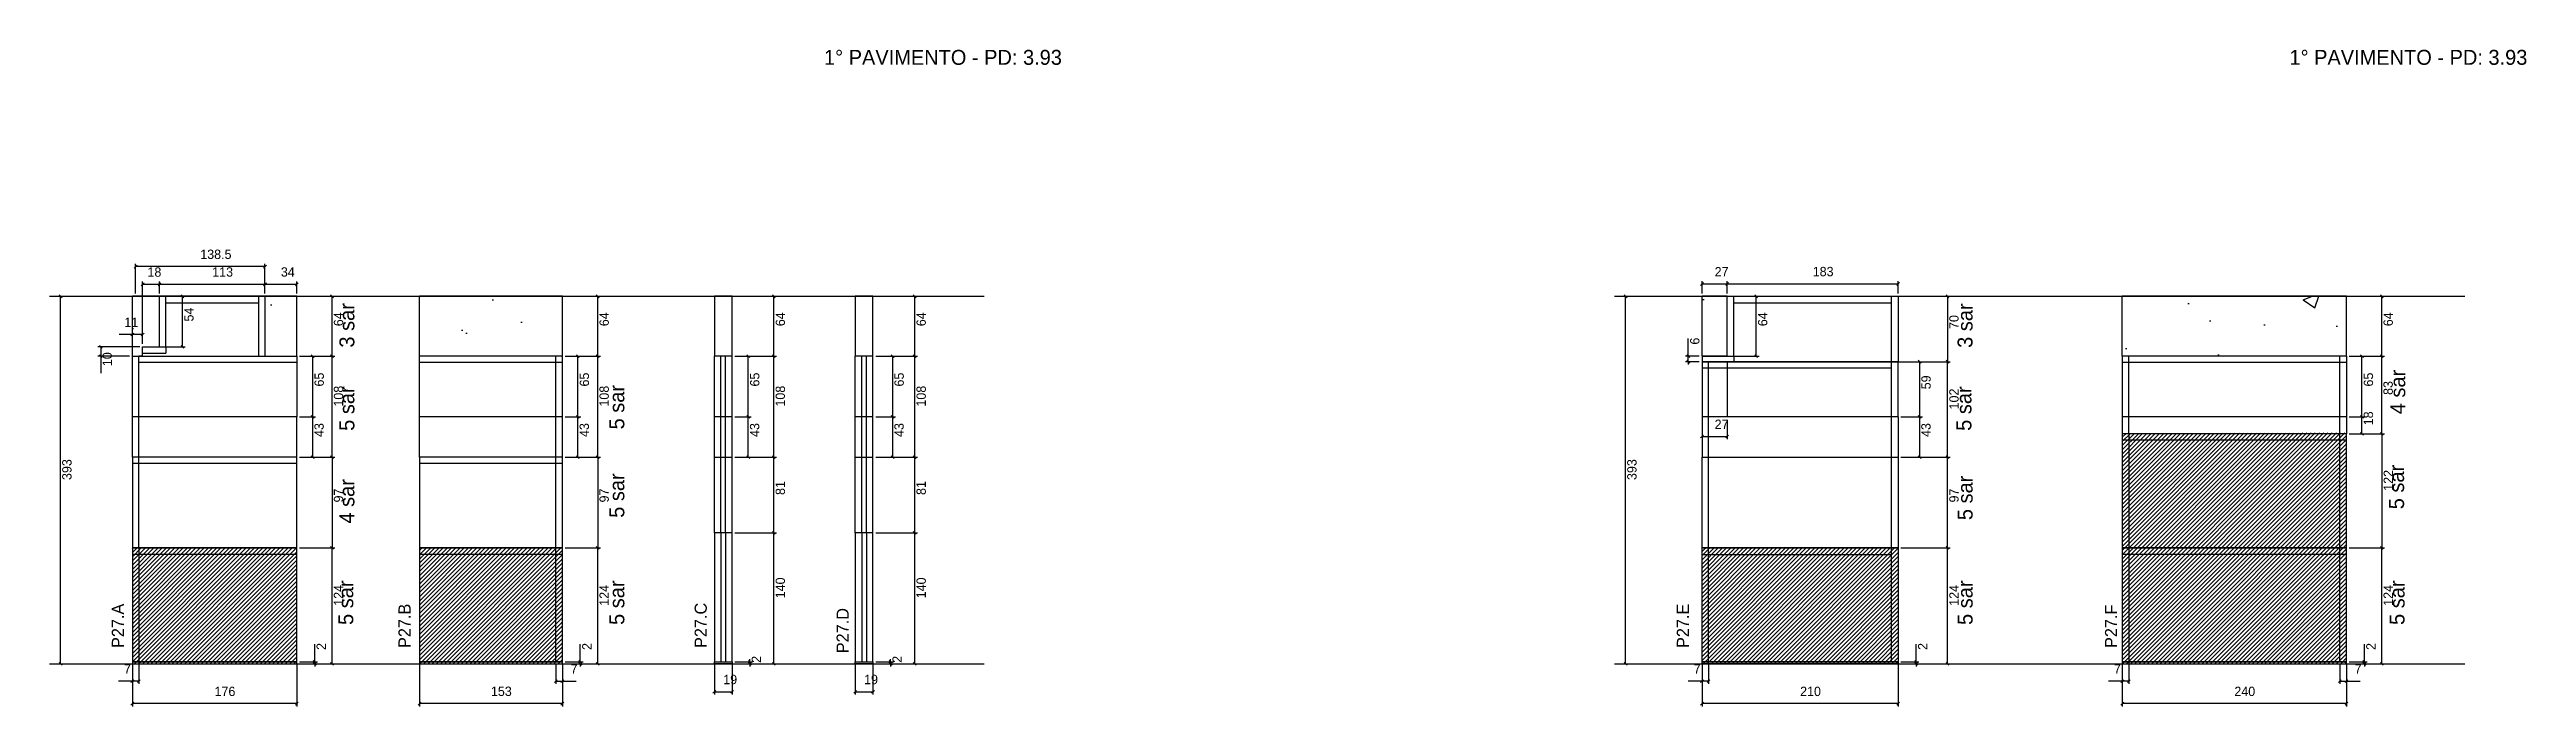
# Model space of a CAD drawing. Header units: metres. Extents: x 3398 to 6050, y 6317 to 7020.
import ezdxf

# ---------------------------------------------------------------- set-up
doc = ezdxf.new("R2010")
doc.units = ezdxf.units.M
for name, color, linetype in [('COTA', 7, 'Continuous'), ('Hachura', 7, 'Continuous'), ('NOMENCLATURA', 7, 'Continuous'), ('Nível', 7, 'Continuous'), ('Painéis', 7, 'Continuous'), ('SARR_2.2x7', 7, 'Continuous'), ('Texto Seção', 7, 'Continuous')]:
    doc.layers.add(name, color=color, linetype=linetype)

msp = doc.modelspace()

# ---------------------------------------------------------------- hatches: boundary and pattern name
at = {"layer": 'COTA'}
h = msp.add_hatch(dxfattribs=at)
h.set_pattern_fill('AR-CONC')
h.paths.add_polyline_path([(3486.9, 6691.9), (3497.9, 6691.9), (3497.9, 6701.9), (3515.9, 6701.9), (3515.9, 6755.9), (3486.9, 6755.9), (3486.9, 6691.9)])
h = msp.add_hatch(dxfattribs=at)
h.set_pattern_fill('AR-CONC')
h.paths.add_polyline_path([(3662.9, 6691.9), (3662.9, 6755.9), (3628.9, 6755.9), (3628.9, 6691.9), (3662.9, 6691.9)])
h = msp.add_hatch(dxfattribs=at)
h.set_pattern_fill('AR-CONC')
h.paths.add_polyline_path([(3947.3, 6691.9), (3947.3, 6755.9), (3794.3, 6755.9), (3794.3, 6691.9), (3947.3, 6691.9)])
h = msp.add_hatch(dxfattribs=at)
h.set_pattern_fill('AR-CONC')
h.paths.add_polyline_path([(4110, 6691.9), (4129, 6691.9), (4129, 6755.9), (4110, 6755.9), (4110, 6691.9)])
h = msp.add_hatch(dxfattribs=at)
h.set_pattern_fill('AR-CONC')
h.paths.add_polyline_path([(4260.8, 6691.9), (4279.8, 6691.9), (4279.8, 6755.9), (4260.8, 6755.9), (4260.8, 6691.9)])
h = msp.add_hatch(dxfattribs=at)
h.set_pattern_fill('AR-CONC')
h.paths.add_polyline_path([(5194.4, 6691.9), (5167.4, 6691.9), (5167.4, 6755.9), (5194.4, 6755.9), (5194.4, 6691.9), (5194.4, 6691.9)])
h = msp.add_hatch(dxfattribs=at)
h.set_pattern_fill('AR-CONC')
h.paths.add_polyline_path([(5617.3, 6691.9), (5857.3, 6691.9), (5857.3, 6755.9), (5617.3, 6755.9), (5617.3, 6691.9)])
at = {"layer": 'Hachura'}
h = msp.add_hatch(dxfattribs=at)
h.set_pattern_fill('ANSI31')
h.paths.add_polyline_path([(5857.3, 6363.4), (5857.3, 6609.9), (5617.3, 6608.9), (5617.3, 6362.4), (5857.3, 6363.4)])
h = msp.add_hatch(dxfattribs=at)
h.set_pattern_fill('ANSI31')
h.paths.add_polyline_path([(3662.9, 6362.9), (3662.9, 6486.9), (3486.9, 6486.9), (3486.9, 6362.9), (3662.9, 6362.9)])
h = msp.add_hatch(dxfattribs=at)
h.set_pattern_fill('ANSI31')
h.paths.add_polyline_path([(3947.3, 6362.9), (3947.3, 6486.9), (3794.3, 6486.9), (3794.3, 6362.9), (3947.3, 6362.9)])
h = msp.add_hatch(dxfattribs=at)
h.set_pattern_fill('ANSI31')
h.paths.add_polyline_path([(5377.4, 6362.9), (5377.4, 6486.9), (5167.4, 6486.9), (5167.4, 6362.9), (5377.4, 6362.9)])

# ---------------------------------------------------------------- linework, layer by layer
at = {"layer": 'COTA', "color": 0, "lineweight": 25}
for p, q in [((3491.9, 6789.1), (3488.9, 6786.1)), ((3627.4, 6786.1), (3630.4, 6789.1)), ((3499.4, 6770.2), (3496.4, 6767.2)), ((3514.4, 6767.2), (3517.4, 6770.2)), ((3517.4, 6770.2), (3514.4, 6767.2)), ((3627.4, 6767.2), (3630.4, 6770.2)), ((3630.4, 6770.2), (3627.4, 6767.2)), ((3661.4, 6767.2), (3664.4, 6770.2)), ((5168.9, 6770.5), (5165.9, 6767.5)), ((5195.9, 6770.5), (5192.9, 6767.5)), ((5192.9, 6767.5), (5195.9, 6770.5)), ((5375.9, 6767.5), (5378.9, 6770.5)), ((3411.6, 6754.4), (3408.6, 6757.4)), ((3542, 6754.4), (3539, 6757.4)), ((3702.2, 6754.4), (3699.2, 6757.4)), ((3986.6, 6754.4), (3983.6, 6757.4)), ((4175.2, 6754.4), (4172.2, 6757.4)), ((4326, 6754.4), (4323, 6757.4)), ((5087.1, 6754.4), (5084.1, 6757.4)), ((5226.9, 6754.4), (5223.9, 6757.4)), ((5431.7, 6754.4), (5428.7, 6757.4)), ((5896.6, 6754.4), (5893.6, 6757.4)), ((3488.4, 6716.5), (3485.4, 6713.5)), ((3496.4, 6713.5), (3499.4, 6716.5)), ((3454.6, 6700.4), (3451.6, 6703.4)), ((3451.6, 6693.4), (3454.6, 6690.4)), ((3539, 6703.4), (3542, 6700.4)), ((3681.5, 6690.4), (3678.5, 6693.4)), ((3702.2, 6690.4), (3699.2, 6693.4)), ((3699.2, 6693.4), (3702.2, 6690.4)), ((3965.4, 6690.4), (3962.4, 6693.4)), ((3983.6, 6693.4), (3986.6, 6690.4)), ((3986.6, 6690.4), (3983.6, 6693.4)), ((4147.8, 6690.4), (4144.8, 6693.4)), ((4172.2, 6693.4), (4175.2, 6690.4)), ((4175.2, 6690.4), (4172.2, 6693.4)), ((4302.4, 6690.4), (4299.4, 6693.4)), ((4323, 6693.4), (4326, 6690.4)), ((4326, 6690.4), (4323, 6693.4)), ((5151.2, 6693.4), (5154.2, 6690.4)), ((5154.2, 6684.4), (5151.2, 6687.4)), ((5223.9, 6693.4), (5226.9, 6690.4)), ((5401.9, 6684.4), (5398.9, 6687.4)), ((5428.7, 6687.4), (5431.7, 6684.4)), ((5431.7, 6684.4), (5428.7, 6687.4)), ((5875.4, 6690.4), (5872.4, 6693.4)), ((5893.6, 6693.4), (5896.6, 6690.4)), ((5896.6, 6690.4), (5893.6, 6693.4)), ((3681.5, 6625.4), (3678.5, 6628.4)), ((3678.5, 6628.4), (3681.5, 6625.4)), ((3965.4, 6625.4), (3962.4, 6628.4)), ((3962.4, 6628.4), (3965.4, 6625.4)), ((4147.8, 6625.4), (4144.8, 6628.4)), ((4144.8, 6628.4), (4147.8, 6625.4)), ((4302.4, 6625.4), (4299.4, 6628.4)), ((4299.4, 6628.4), (4302.4, 6625.4)), ((5168.9, 6607.5), (5165.9, 6604.5)), ((5192.9, 6604.5), (5195.9, 6607.5)), ((5401.9, 6625.4), (5398.9, 6628.4)), ((5398.9, 6628.4), (5401.9, 6625.4)), ((5875.4, 6625.4), (5872.4, 6628.4)), ((5872.4, 6628.4), (5875.4, 6625.4)), ((5872.4, 6610.4), (5875.4, 6607.4)), ((5896.6, 6607.4), (5893.6, 6610.4)), ((5893.6, 6610.4), (5896.6, 6607.4)), ((3678.5, 6585.4), (3681.5, 6582.4)), ((3699.2, 6585.4), (3702.2, 6582.4)), ((3702.2, 6582.4), (3699.2, 6585.4)), ((3962.4, 6585.4), (3965.4, 6582.4)), ((3986.6, 6582.4), (3983.6, 6585.4)), ((3983.6, 6585.4), (3986.6, 6582.4)), ((4144.8, 6585.4), (4147.8, 6582.4)), ((4175.2, 6582.4), (4172.2, 6585.4)), ((4172.2, 6585.4), (4175.2, 6582.4)), ((4299.4, 6585.4), (4302.4, 6582.4)), ((4326, 6582.4), (4323, 6585.4)), ((4323, 6585.4), (4326, 6582.4)), ((5398.9, 6585.4), (5401.9, 6582.4)), ((5431.7, 6582.4), (5428.7, 6585.4)), ((5428.7, 6585.4), (5431.7, 6582.4)), ((4175.2, 6501.4), (4172.2, 6504.4)), ((4172.2, 6504.4), (4175.2, 6501.4)), ((4326, 6501.4), (4323, 6504.4)), ((4323, 6504.4), (4326, 6501.4)), ((3702.2, 6485.4), (3699.2, 6488.4)), ((3699.2, 6488.4), (3702.2, 6485.4)), ((3986.6, 6485.4), (3983.6, 6488.4)), ((3983.6, 6488.4), (3986.6, 6485.4)), ((5431.7, 6485.4), (5428.7, 6488.4)), ((5428.7, 6488.4), (5431.7, 6485.4)), ((5896.6, 6485.4), (5893.6, 6488.4)), ((5893.6, 6488.4), (5896.6, 6485.4)), ((3408.6, 6364.4), (3411.6, 6361.4)), ((3680.6, 6366.4), (3683.6, 6363.4)), ((3683.6, 6361.4), (3680.6, 6364.4)), ((3699.2, 6364.4), (3702.2, 6361.4)), ((3965, 6366.4), (3968, 6363.4)), ((3968, 6361.4), (3965, 6364.4)), ((3983.6, 6364.4), (3986.6, 6361.4)), ((4146.4, 6366.4), (4149.4, 6363.4)), ((4149.4, 6361.4), (4146.4, 6364.4)), ((4172.2, 6364.4), (4175.2, 6361.4)), ((4297.2, 6366.4), (4300.2, 6363.4)), ((4300.2, 6361.4), (4297.2, 6364.4)), ((4323, 6364.4), (4326, 6361.4)), ((5084.1, 6364.4), (5087.1, 6361.4)), ((5395.1, 6366.4), (5398.1, 6363.4)), ((5398.1, 6361.4), (5395.1, 6364.4)), ((5428.7, 6364.4), (5431.7, 6361.4)), ((5875, 6366.4), (5878, 6363.4)), ((5878, 6361.4), (5875, 6364.4)), ((5893.6, 6364.4), (5896.6, 6361.4)), ((3488.4, 6345.9), (3485.4, 6342.9)), ((3492.4, 6342.9), (3495.4, 6345.9)), ((3941.8, 6345.9), (3938.8, 6342.9)), ((3945.8, 6342.9), (3948.8, 6345.9)), ((5168.9, 6345.9), (5165.9, 6342.9)), ((5172.9, 6342.9), (5175.9, 6345.9)), ((5618.8, 6345.9), (5615.8, 6342.9)), ((5622.8, 6342.9), (5625.8, 6345.9)), ((5851.8, 6345.9), (5848.8, 6342.9)), ((5855.8, 6342.9), (5858.8, 6345.9)), ((3488.4, 6321.8), (3485.4, 6318.8)), ((3661.4, 6318.8), (3664.4, 6321.8)), ((3795.8, 6321.8), (3792.8, 6318.8)), ((3945.8, 6318.8), (3948.8, 6321.8)), ((4111.5, 6334.5), (4108.5, 6331.5)), ((4127.5, 6331.5), (4130.5, 6334.5)), ((4262.3, 6334.5), (4259.3, 6331.5)), ((4278.3, 6331.5), (4281.3, 6334.5)), ((5168.9, 6321.8), (5165.9, 6318.8)), ((5375.9, 6318.8), (5378.9, 6321.8)), ((5618.8, 6321.8), (5615.8, 6318.8)), ((5855.8, 6318.8), (5858.8, 6321.8))]:
    msp.add_line(p, q, dxfattribs=at)
at = {"layer": 'COTA', "color": 4, "lineweight": 25}
for p, q in [((3490.4, 6758.9), (3490.4, 6790.6)), ((3628.9, 6758.9), (3628.9, 6790.6)), ((3628.9, 6787.6), (3490.4, 6787.6)), ((3497.9, 6704.9), (3497.9, 6771.7)), ((3497.9, 6768.7), (3515.9, 6768.7)), ((3515.9, 6758.9), (3515.9, 6771.7)), ((3515.9, 6758.9), (3515.9, 6771.7)), ((3515.9, 6768.7), (3628.9, 6768.7)), ((3628.9, 6758.9), (3628.9, 6771.7)), ((3628.9, 6758.9), (3628.9, 6771.7)), ((3628.9, 6768.7), (3662.9, 6768.7)), ((3662.9, 6758.9), (3662.9, 6771.7)), ((5167.4, 6758.9), (5167.4, 6772)), ((5194.4, 6769), (5167.4, 6769)), ((5194.4, 6758.9), (5194.4, 6772)), ((5194.4, 6758.9), (5194.4, 6772)), ((5377.4, 6769), (5194.4, 6769)), ((5377.4, 6758.9), (5377.4, 6772)), ((3401.2, 6755.9), (3413.1, 6755.9)), ((3410.1, 6362.9), (3410.1, 6755.9)), ((3518.9, 6755.9), (3543.5, 6755.9)), ((3540.5, 6701.9), (3540.5, 6755.9)), ((3665.9, 6755.9), (3703.7, 6755.9)), ((3700.7, 6691.9), (3700.7, 6755.9)), ((3950.3, 6755.9), (3988.1, 6755.9)), ((3985.1, 6691.9), (3985.1, 6755.9)), ((4132, 6755.9), (4176.7, 6755.9)), ((4173.7, 6691.9), (4173.7, 6755.9)), ((4282.8, 6755.9), (4327.5, 6755.9)), ((4324.5, 6691.9), (4324.5, 6755.9)), ((5076.7, 6755.9), (5088.6, 6755.9)), ((5085.6, 6362.9), (5085.6, 6755.9)), ((5197.4, 6755.9), (5228.4, 6755.9)), ((5225.4, 6691.9), (5225.4, 6755.9)), ((5380.4, 6755.9), (5433.2, 6755.9)), ((5430.2, 6755.9), (5430.2, 6685.9)), ((5860.3, 6755.9), (5898.1, 6755.9)), ((5895.1, 6691.9), (5895.1, 6755.9)), ((3486.9, 6715), (3472.8, 6715)), ((3486.9, 6694.9), (3486.9, 6718)), ((3497.9, 6715), (3486.9, 6715)), ((3497.9, 6704.9), (3497.9, 6718)), ((5152.7, 6691.9), (5152.7, 6710.6)), ((3494.9, 6701.9), (3450.1, 6701.9)), ((3483.9, 6691.9), (3450.1, 6691.9)), ((3453.1, 6701.9), (3453.1, 6691.9)), ((3453.1, 6691.9), (3453.1, 6673.5)), ((3518.9, 6701.9), (3543.5, 6701.9)), ((3665.9, 6691.9), (3703.7, 6691.9)), ((3665.9, 6691.9), (3703.7, 6691.9)), ((3665.9, 6691.9), (3683, 6691.9)), ((3680, 6626.9), (3680, 6691.9)), ((3700.7, 6583.9), (3700.7, 6691.9)), ((3950.3, 6691.9), (3988.1, 6691.9)), ((3950.3, 6691.9), (3966.9, 6691.9)), ((3950.3, 6691.9), (3988.1, 6691.9)), ((3963.9, 6626.9), (3963.9, 6691.9)), ((3985.1, 6583.9), (3985.1, 6691.9)), ((4132, 6691.9), (4176.7, 6691.9)), ((4132, 6691.9), (4149.3, 6691.9)), ((4132, 6691.9), (4176.7, 6691.9)), ((4146.3, 6626.9), (4146.3, 6691.9)), ((4173.7, 6583.9), (4173.7, 6691.9)), ((4282.8, 6691.9), (4327.5, 6691.9)), ((4282.8, 6691.9), (4303.9, 6691.9)), ((4282.8, 6691.9), (4327.5, 6691.9)), ((4300.9, 6626.9), (4300.9, 6691.9)), ((4324.5, 6583.9), (4324.5, 6691.9)), ((5164.4, 6691.9), (5149.7, 6691.9)), ((5164.4, 6685.9), (5149.7, 6685.9)), ((5152.7, 6685.9), (5152.7, 6691.9)), ((5152.7, 6685.9), (5152.7, 6682.9)), ((5170.4, 6685.9), (5403.4, 6685.9)), ((5197.4, 6691.9), (5228.4, 6691.9)), ((5380.4, 6685.9), (5433.2, 6685.9)), ((5380.4, 6685.9), (5433.2, 6685.9)), ((5400.4, 6626.9), (5400.4, 6685.9)), ((5430.2, 6583.9), (5430.2, 6685.9)), ((5860.3, 6691.9), (5898.1, 6691.9)), ((5860.3, 6691.9), (5898.1, 6691.9)), ((5860.3, 6691.9), (5876.9, 6691.9)), ((5873.9, 6626.9), (5873.9, 6691.9)), ((5895.1, 6608.9), (5895.1, 6691.9)), ((3665.9, 6626.9), (3683, 6626.9)), ((3665.9, 6626.9), (3683, 6626.9)), ((3680, 6583.9), (3680, 6626.9)), ((3950.3, 6626.9), (3966.9, 6626.9)), ((3950.3, 6626.9), (3966.9, 6626.9)), ((3963.9, 6583.9), (3963.9, 6626.9)), ((4132, 6626.9), (4149.3, 6626.9)), ((4132, 6626.9), (4149.3, 6626.9)), ((4146.3, 6583.9), (4146.3, 6626.9)), ((4282.8, 6626.9), (4303.9, 6626.9)), ((4282.8, 6626.9), (4303.9, 6626.9)), ((4300.9, 6583.9), (4300.9, 6626.9)), ((5167.4, 6623.9), (5167.4, 6603)), ((5167.4, 6606), (5194.4, 6606)), ((5194.4, 6623.9), (5194.4, 6603)), ((5380.4, 6626.9), (5403.4, 6626.9)), ((5380.4, 6626.9), (5403.4, 6626.9)), ((5400.4, 6583.9), (5400.4, 6626.9)), ((5860.3, 6626.9), (5876.9, 6626.9)), ((5860.3, 6626.9), (5876.9, 6626.9)), ((5860.3, 6608.9), (5898.1, 6608.9)), ((5860.3, 6608.9), (5898.1, 6608.9)), ((5860.3, 6608.9), (5876.9, 6608.9)), ((5873.9, 6608.9), (5873.9, 6626.9)), ((5895.1, 6608.9), (5895.1, 6486.9)), ((3665.9, 6583.9), (3703.7, 6583.9)), ((3665.9, 6583.9), (3703.7, 6583.9)), ((3665.9, 6583.9), (3683, 6583.9)), ((3700.7, 6583.9), (3700.7, 6486.9)), ((3950.3, 6583.9), (3988.1, 6583.9)), ((3950.3, 6583.9), (3966.9, 6583.9)), ((3950.3, 6583.9), (3988.1, 6583.9)), ((3985.1, 6583.9), (3985.1, 6486.9)), ((4132, 6583.9), (4176.7, 6583.9)), ((4132, 6583.9), (4149.3, 6583.9)), ((4132, 6583.9), (4176.7, 6583.9)), ((4173.7, 6502.9), (4173.7, 6583.9)), ((4282.8, 6583.9), (4327.5, 6583.9)), ((4282.8, 6583.9), (4303.9, 6583.9)), ((4282.8, 6583.9), (4327.5, 6583.9)), ((4324.5, 6502.9), (4324.5, 6583.9)), ((5380.4, 6583.9), (5433.2, 6583.9)), ((5380.4, 6583.9), (5433.2, 6583.9)), ((5380.4, 6583.9), (5403.4, 6583.9)), ((5430.2, 6486.9), (5430.2, 6583.9)), ((4132, 6502.9), (4176.7, 6502.9)), ((4132, 6502.9), (4176.7, 6502.9)), ((4173.7, 6362.9), (4173.7, 6502.9)), ((4282.8, 6502.9), (4327.5, 6502.9)), ((4282.8, 6502.9), (4327.5, 6502.9)), ((4324.5, 6362.9), (4324.5, 6502.9)), ((3665.9, 6486.9), (3703.7, 6486.9)), ((3665.9, 6486.9), (3703.7, 6486.9)), ((3700.7, 6362.9), (3700.7, 6486.9)), ((3950.3, 6486.9), (3988.1, 6486.9)), ((3950.3, 6486.9), (3988.1, 6486.9)), ((3985.1, 6362.9), (3985.1, 6486.9)), ((5380.4, 6486.9), (5433.2, 6486.9)), ((5380.4, 6486.9), (5433.2, 6486.9)), ((5430.2, 6362.9), (5430.2, 6486.9)), ((5860.3, 6486.9), (5898.1, 6486.9)), ((5860.3, 6486.9), (5898.1, 6486.9)), ((5895.1, 6362.9), (5895.1, 6486.9)), ((3665.9, 6364.9), (3685.1, 6364.9)), ((3682.1, 6364.9), (3682.1, 6383.7)), ((3682.1, 6362.9), (3682.1, 6364.9)), ((3950.3, 6364.9), (3969.5, 6364.9)), ((3966.5, 6364.9), (3966.5, 6383.7)), ((3966.5, 6362.9), (3966.5, 6364.9)), ((4132, 6364.9), (4150.9, 6364.9)), ((4147.9, 6364.9), (4147.9, 6367.9)), ((4147.9, 6362.9), (4147.9, 6364.9)), ((4282.8, 6364.9), (4301.7, 6364.9)), ((4298.7, 6364.9), (4298.7, 6367.9)), ((4298.7, 6362.9), (4298.7, 6364.9)), ((5380.4, 6364.9), (5399.6, 6364.9)), ((5396.6, 6364.9), (5396.6, 6383.7)), ((5396.6, 6362.9), (5396.6, 6364.9)), ((5860.3, 6364.9), (5879.5, 6364.9)), ((5876.5, 6364.9), (5876.5, 6383.7)), ((5876.5, 6362.9), (5876.5, 6364.9)), ((3401.2, 6362.9), (3413.1, 6362.9)), ((3486.9, 6344.4), (3472.1, 6344.4)), ((3486.9, 6361.9), (3486.9, 6317.3)), ((3486.9, 6359.9), (3486.9, 6341.4)), ((3493.9, 6344.4), (3486.9, 6344.4)), ((3493.9, 6361.9), (3493.9, 6341.4)), ((3662.9, 6361.9), (3662.9, 6317.3)), ((3665.9, 6362.9), (3685.1, 6362.9)), ((3665.9, 6362.9), (3703.7, 6362.9)), ((3682.1, 6362.9), (3682.1, 6359.9)), ((3794.3, 6361.9), (3794.3, 6317.3)), ((3940.3, 6361.9), (3940.3, 6341.4)), ((3940.3, 6344.4), (3947.3, 6344.4)), ((3947.3, 6361.9), (3947.3, 6317.3)), ((3947.3, 6359.9), (3947.3, 6341.4)), ((3947.3, 6344.4), (3962, 6344.4)), ((3950.3, 6362.9), (3969.5, 6362.9)), ((3950.3, 6362.9), (3988.1, 6362.9)), ((3966.5, 6362.9), (3966.5, 6359.9)), ((4110, 6361.9), (4110, 6330)), ((4129, 6361.9), (4129, 6330)), ((4132, 6362.9), (4150.9, 6362.9)), ((4132, 6362.9), (4176.7, 6362.9)), ((4147.9, 6362.9), (4147.9, 6359.9)), ((4260.8, 6361.9), (4260.8, 6330)), ((4279.8, 6361.9), (4279.8, 6330)), ((4282.8, 6362.9), (4301.7, 6362.9)), ((4282.8, 6362.9), (4327.5, 6362.9)), ((4298.7, 6362.9), (4298.7, 6359.9)), ((5076.7, 6362.9), (5088.6, 6362.9)), ((5167.4, 6344.4), (5152.6, 6344.4)), ((5167.4, 6361.9), (5167.4, 6317.3)), ((5167.4, 6359.9), (5167.4, 6341.4)), ((5174.4, 6344.4), (5167.4, 6344.4)), ((5174.4, 6361.9), (5174.4, 6341.4)), ((5377.4, 6361.9), (5377.4, 6317.3)), ((5380.4, 6362.9), (5399.6, 6362.9)), ((5380.4, 6362.9), (5433.2, 6362.9)), ((5396.6, 6362.9), (5396.6, 6359.9)), ((5617.3, 6344.4), (5602.5, 6344.4)), ((5617.3, 6361.9), (5617.3, 6317.3)), ((5617.3, 6359.9), (5617.3, 6341.4)), ((5624.3, 6344.4), (5617.3, 6344.4)), ((5624.3, 6361.9), (5624.3, 6341.4)), ((5850.3, 6361.9), (5850.3, 6341.4)), ((5850.3, 6344.4), (5857.3, 6344.4)), ((5857.3, 6361.9), (5857.3, 6317.3)), ((5857.3, 6359.9), (5857.3, 6341.4)), ((5857.3, 6344.4), (5872, 6344.4)), ((5860.3, 6362.9), (5879.5, 6362.9)), ((5860.3, 6362.9), (5898.1, 6362.9)), ((5876.5, 6362.9), (5876.5, 6359.9)), ((3662.9, 6320.3), (3486.9, 6320.3)), ((3947.3, 6320.3), (3794.3, 6320.3)), ((4110, 6333), (4129, 6333)), ((4260.8, 6333), (4279.8, 6333)), ((5377.4, 6320.3), (5167.4, 6320.3)), ((5857.3, 6320.3), (5617.3, 6320.3))]:
    msp.add_line(p, q, dxfattribs=at)
at = {"layer": 'COTA', "color": 241, "lineweight": 25}
for p, q in [((3515.9, 6755.9), (3486.9, 6755.9)), ((3486.9, 6691.9), (3486.9, 6755.9)), ((3662.9, 6755.9), (3628.9, 6755.9)), ((3662.9, 6691.9), (3662.9, 6755.9)), ((3947.3, 6755.9), (3794.3, 6755.9)), ((3794.3, 6691.9), (3794.3, 6755.9)), ((3947.3, 6691.9), (3947.3, 6755.9)), ((5167.4, 6691.9), (5167.4, 6755.9)), ((5194.4, 6755.9), (5167.4, 6755.9)), ((5857.3, 6755.9), (5617.3, 6755.9)), ((5617.3, 6691.9), (5617.3, 6755.9)), ((5857.3, 6691.9), (5857.3, 6755.9))]:
    msp.add_line(p, q, dxfattribs=at)
for points in [[(4129, 6691.9), (4129, 6755.9), (4110, 6755.9), (4110, 6691.9)], [(4279.8, 6691.9), (4279.8, 6755.9), (4260.8, 6755.9), (4260.8, 6691.9)]]:
    msp.add_lwpolyline(points, dxfattribs=at)
at = {"layer": 'Nível', "color": 4, "lineweight": 25}
for p, q in [((3398.2, 6755.9), (4398.9, 6755.9)), ((5073.7, 6755.9), (5983.9, 6755.9)), ((3398.2, 6362.9), (4398.9, 6362.9)), ((5073.7, 6362.9), (5983.9, 6362.9))]:
    msp.add_line(p, q, dxfattribs=at)
at = {"layer": 'Painéis', "color": 200, "lineweight": 25}
for p, q in [((3515.9, 6701.9), (3515.9, 6755.9)), ((3628.9, 6755.9), (3515.9, 6755.9)), ((3628.9, 6755.9), (3628.9, 6691.9)), ((5194.4, 6691.9), (5194.4, 6755.9)), ((5194.4, 6755.9), (5377.4, 6755.9)), ((5377.4, 6755.9), (5377.4, 6707.9)), ((3486.9, 6691.9), (3662.9, 6691.9)), ((3486.9, 6626.9), (3486.9, 6691.9)), ((3497.9, 6701.9), (3515.9, 6701.9)), ((3497.9, 6691.9), (3497.9, 6701.9)), ((3662.9, 6691.9), (3662.9, 6626.9)), ((3947.3, 6691.9), (3794.3, 6691.9)), ((3794.3, 6583.9), (3794.3, 6691.9)), ((3947.3, 6583.9), (3947.3, 6691.9)), ((4129, 6691.9), (4110, 6691.9)), ((4110, 6502.9), (4110, 6691.9)), ((4129, 6502.9), (4129, 6691.9)), ((4279.8, 6691.9), (4260.8, 6691.9)), ((4260.8, 6502.9), (4260.8, 6691.9)), ((4279.8, 6502.9), (4279.8, 6691.9)), ((5194.4, 6691.9), (5167.4, 6691.9)), ((5167.4, 6691.9), (5167.4, 6685.9)), ((5167.4, 6685.9), (5377.4, 6685.9)), ((5194.4, 6685.9), (5167.4, 6685.9)), ((5167.4, 6685.9), (5167.4, 6626.9)), ((5377.4, 6685.9), (5194.4, 6685.9)), ((5194.4, 6685.9), (5194.4, 6626.9)), ((5377.4, 6707.9), (5377.4, 6685.9)), ((5377.4, 6626.9), (5377.4, 6685.9)), ((5857.3, 6691.9), (5617.3, 6691.9)), ((5617.3, 6691.9), (5617.3, 6608.9)), ((5857.3, 6691.9), (5857.3, 6608.9)), ((3662.9, 6626.9), (3486.9, 6626.9)), ((3486.9, 6583.9), (3486.9, 6626.9)), ((3662.9, 6583.9), (3662.9, 6626.9)), ((3947.3, 6626.9), (3794.3, 6626.9)), ((4129, 6626.9), (4110, 6626.9)), ((4279.8, 6626.9), (4260.8, 6626.9)), ((5377.4, 6626.9), (5167.4, 6626.9)), ((5167.4, 6626.9), (5167.4, 6583.9)), ((5377.4, 6626.9), (5377.4, 6583.9)), ((5857.3, 6626.9), (5617.3, 6626.9)), ((5617.3, 6608.9), (5617.3, 6486.9)), ((5857.3, 6608.9), (5617.3, 6608.9)), ((5857.3, 6486.9), (5857.3, 6608.9)), ((3486.9, 6583.9), (3486.9, 6486.9)), ((3662.9, 6583.9), (3486.9, 6583.9)), ((3662.9, 6486.9), (3662.9, 6583.9)), ((3794.3, 6583.9), (3794.3, 6486.9)), ((3947.3, 6583.9), (3794.3, 6583.9)), ((3947.3, 6486.9), (3947.3, 6583.9)), ((4110, 6583.9), (4129, 6583.9)), ((4260.8, 6583.9), (4279.8, 6583.9)), ((5167.4, 6583.9), (5377.4, 6583.9)), ((5167.4, 6486.9), (5167.4, 6583.9)), ((5377.4, 6583.9), (5377.4, 6486.9)), ((4110, 6502.9), (4110, 6364.9)), ((4129, 6502.9), (4110, 6502.9)), ((4129, 6364.9), (4129, 6502.9)), ((4260.8, 6502.9), (4260.8, 6364.9)), ((4279.8, 6502.9), (4260.8, 6502.9)), ((4279.8, 6364.9), (4279.8, 6502.9)), ((3486.9, 6486.9), (3486.9, 6362.9)), ((3486.9, 6486.9), (3662.9, 6486.9)), ((3662.9, 6486.9), (3486.9, 6486.9)), ((3662.9, 6362.9), (3662.9, 6486.9)), ((3794.3, 6486.9), (3794.3, 6362.9)), ((3794.3, 6486.9), (3947.3, 6486.9)), ((3947.3, 6486.9), (3794.3, 6486.9)), ((3947.3, 6362.9), (3947.3, 6486.9)), ((5167.4, 6362.9), (5167.4, 6486.9)), ((5377.4, 6486.9), (5167.4, 6486.9)), ((5167.4, 6486.9), (5377.4, 6486.9)), ((5377.4, 6486.9), (5377.4, 6362.9)), ((5617.3, 6486.9), (5617.3, 6362.9)), ((5617.3, 6486.9), (5857.3, 6486.9)), ((5857.3, 6486.9), (5617.3, 6486.9)), ((5857.3, 6362.9), (5857.3, 6486.9)), ((3486.9, 6364.9), (3662.9, 6364.9)), ((3794.3, 6364.9), (3947.3, 6364.9)), ((4110, 6364.9), (4129, 6364.9)), ((4260.8, 6364.9), (4279.8, 6364.9)), ((5377.4, 6364.9), (5167.4, 6364.9)), ((5617.3, 6364.9), (5857.3, 6364.9))]:
    msp.add_line(p, q, dxfattribs=at)
for points in [[(3662.9, 6364.9), (3486.9, 6364.9), (3486.9, 6362.9), (3662.9, 6362.9)], [(3947.3, 6364.9), (3794.3, 6364.9), (3794.3, 6362.9), (3947.3, 6362.9)], [(4110, 6364.9), (4129, 6364.9), (4129, 6362.9), (4110, 6362.9)], [(4260.8, 6364.9), (4279.8, 6364.9), (4279.8, 6362.9), (4260.8, 6362.9)], [(5167.4, 6364.9), (5377.4, 6364.9), (5377.4, 6362.9), (5167.4, 6362.9)], [(5857.3, 6364.9), (5617.3, 6364.9), (5617.3, 6362.9), (5857.3, 6362.9)]]:
    msp.add_lwpolyline(points, close=True, dxfattribs=at)
at = {"layer": 'SARR_2.2x7', "color": 40, "lineweight": 25}
for p, q in [((3522.9, 6701.9), (3522.9, 6755.9)), ((3522.9, 6748.9), (3621.9, 6748.9)), ((3621.9, 6755.9), (3621.9, 6691.9)), ((5201.4, 6691.9), (5201.4, 6755.9)), ((5201.4, 6748.9), (5370.4, 6748.9)), ((5370.4, 6707.9), (5370.4, 6755.9)), ((3493.9, 6626.9), (3493.9, 6691.9)), ((3497.9, 6691.9), (3493.9, 6691.9)), ((3662.9, 6684.9), (3493.9, 6684.9)), ((3497.9, 6694.9), (3522.9, 6694.9)), ((3515.9, 6701.9), (3522.9, 6701.9)), ((3522.9, 6701.9), (3522.9, 6694.9)), ((3621.9, 6691.9), (3628.9, 6691.9)), ((3947.3, 6684.9), (3794.3, 6684.9)), ((3940.3, 6583.9), (3940.3, 6691.9)), ((4117, 6583.9), (4117, 6691.9)), ((4122, 6583.9), (4122, 6691.9)), ((4267.8, 6583.9), (4267.8, 6691.9)), ((4272.8, 6583.9), (4272.8, 6691.9)), ((5167.4, 6691.9), (5201.4, 6691.9)), ((5174.4, 6583.9), (5174.4, 6685.9)), ((5201.4, 6691.9), (5201.4, 6685.9)), ((5370.4, 6685.9), (5370.4, 6707.9)), ((5370.4, 6583.9), (5370.4, 6685.9)), ((5857.3, 6684.9), (5617.3, 6684.9)), ((5624.3, 6608.9), (5624.3, 6691.9)), ((5850.3, 6608.9), (5850.3, 6691.9)), ((5370.4, 6678.9), (5167.4, 6678.9)), ((3493.9, 6583.9), (3493.9, 6626.9)), ((5624.3, 6608.9), (5624.3, 6486.9)), ((5850.3, 6486.9), (5850.3, 6608.9)), ((3662.9, 6576.9), (3486.9, 6576.9)), ((3493.9, 6486.9), (3493.9, 6583.9)), ((3947.3, 6576.9), (3794.3, 6576.9)), ((3940.3, 6486.9), (3940.3, 6583.9)), ((4117, 6502.9), (4117, 6583.9)), ((4122, 6502.9), (4122, 6583.9)), ((4267.8, 6502.9), (4267.8, 6583.9)), ((4272.8, 6502.9), (4272.8, 6583.9)), ((5174.4, 6486.9), (5174.4, 6583.9)), ((5370.4, 6486.9), (5370.4, 6583.9)), ((5857.3, 6601.9), (5617.3, 6601.9)), ((4117, 6502.9), (4117, 6364.9)), ((4122, 6502.9), (4122, 6364.9)), ((4267.8, 6502.9), (4267.8, 6364.9)), ((4272.8, 6502.9), (4272.8, 6364.9)), ((3662.9, 6479.9), (3486.9, 6479.9)), ((3493.9, 6486.9), (3493.9, 6362.9)), ((3947.3, 6479.9), (3794.3, 6479.9)), ((3940.3, 6364.9), (3940.3, 6486.9)), ((5167.4, 6479.9), (5370.4, 6479.9)), ((5174.4, 6364.9), (5174.4, 6486.9)), ((5370.4, 6364.9), (5370.4, 6486.9)), ((5857.3, 6479.9), (5617.3, 6479.9)), ((5624.3, 6486.9), (5624.3, 6362.9)), ((5850.3, 6364.9), (5850.3, 6486.9))]:
    msp.add_line(p, q, dxfattribs=at)

# ---------------------------------------------------------------- texts
at = {"layer": 'COTA', "color": 240, "lineweight": 25}
for s, p in [('138.5', (3559.6, 6795.8)), ('18', (3503.1, 6776.8)), ('113', (3572.4, 6776.9)), ('34', (3645.9, 6776.9)), ('27', (5180.9, 6777.1)), ('183', (5285.9, 6777.3)), ('11', (3478.3, 6723.1)), ('27', (5180.9, 6614)), ('7', (3478, 6352.5)), ('176', (3574.9, 6328.4)), ('153', (3870.8, 6328.5)), ('7', (3956.1, 6352.5)), ('19', (4119.5, 6341.1)), ('19', (4270.3, 6341.1)), ('7', (5158.5, 6352.5)), ('210', (5272.4, 6328.4)), ('7', (5608.4, 6352.5)), ('240', (5737.3, 6328.4)), ('7', (5866.1, 6352.5))]:
    msp.add_text(s, height=10, dxfattribs=at).set_placement(p)
for s, p in [('54', (3552.4, 6728.9)), ('64', (3712.6, 6723.9)), ('64', (3997, 6723.9)), ('64', (4185.6, 6723.9)), ('64', (4336.4, 6723.9)), ('64', (5237.3, 6723.9)), ('64', (5907, 6723.9)), ('6', (5164.6, 6704.2)), ('70', (5442.1, 6720.9)), ('10', (3465, 6681.2)), ('65', (3691.9, 6659.4)), ('108', (3712.6, 6637.9)), ('65', (3975.8, 6659.4)), ('108', (3997, 6637.9)), ('65', (4158.2, 6659.4)), ('108', (4185.6, 6637.9)), ('65', (4312.8, 6659.4)), ('108', (4336.4, 6637.9)), ('59', (5412.2, 6656.4)), ('102', (5442.1, 6634.9)), ('65', (5885.8, 6659.4)), ('83', (5906.9, 6650.4)), ('18', (5885.8, 6617.9)), ('43', (3691.8, 6605.4)), ('43', (3975.7, 6605.4)), ('43', (4158.1, 6605.4)), ('43', (4312.7, 6605.4)), ('43', (5412.1, 6605.4)), ('393', (3421.8, 6559.4)), ('393', (5097.3, 6559.4)), ('81', (4185.6, 6543.4)), ('81', (4336.4, 6543.4)), ('122', (5907.1, 6547.9)), ('97', (3712.6, 6535.4)), ('97', (3997, 6535.4)), ('97', (5442.1, 6535.4)), ('124', (3712.6, 6424.9)), ('124', (3997, 6424.9)), ('140', (4185.6, 6432.9)), ('140', (4336.4, 6432.9)), ('124', (5442.1, 6424.9)), ('124', (5907, 6424.9)), ('2', (3694.1, 6377.7)), ('2', (3978.5, 6377.7)), ('2', (4159.9, 6363.9)), ('2', (4310.7, 6363.9)), ('2', (5408.6, 6377.7)), ('2', (5888.5, 6377.7))]:
    msp.add_text(s, height=10, rotation=90, dxfattribs=at).set_placement(p)
at = {"layer": 'NOMENCLATURA', "color": 2, "lineweight": 25}
for p in [(4227.4, 7003.4), (5796.3, 7003.4)]:
    msp.add_text('1° PAVIMENTO - PD: 3.93', height=16, dxfattribs=at).set_placement(p)
at = {"layer": 'NOMENCLATURA', "color": 7, "lineweight": 25}
for s, p in [('3 sar', (3724.6, 6701)), ('3 sar', (5457, 6700.7)), ('5 sar', (3724.6, 6612)), ('5 sar', (4013.6, 6613.5)), ('5 sar', (5455.8, 6612)), ('4 sar', (5920.2, 6629.7)), ('4 sar', (3724.6, 6512.8)), ('5 sar', (4013.6, 6519)), ('5 sar', (5457.1, 6516.5)), ('5 sar', (5919, 6528.1)), ('5 sar', (3723.4, 6404.4)), ('5 sar', (4013.6, 6404.4)), ('5 sar', (5457.1, 6404.4)), ('5 sar', (5919.5, 6404.4))]:
    msp.add_text(s, height=16, rotation=90, dxfattribs=at).set_placement(p)
at = {"layer": 'Texto Seção', "color": 7, "lineweight": 15}
for s, p in [('P27.A', (3477.9, 6379.8)), ('P27.B', (3784.8, 6379.8)), ('P27.C', (4101.9, 6379.8)), ('P27.D', (4253.8, 6374.2)), ('P27.E', (5153.4, 6379.8)), ('P27.F', (5611.8, 6379.8))]:
    msp.add_text(s, height=13, rotation=90, dxfattribs=at).set_placement(p)

doc.saveas('drawing.dxf')
